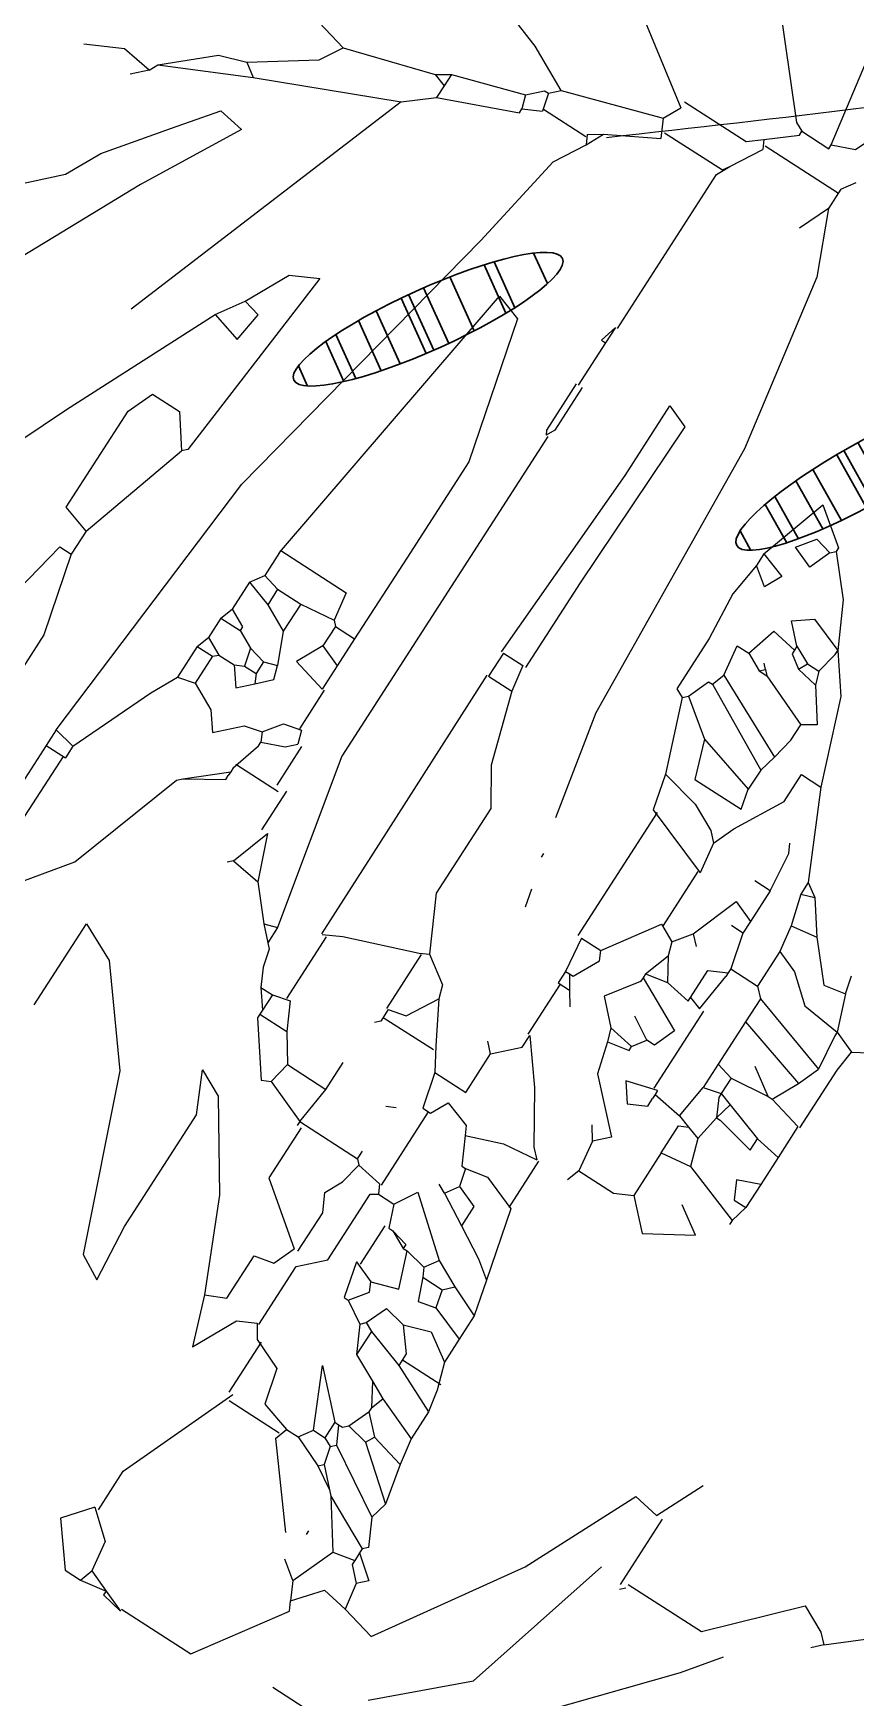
# Model space of a CAD drawing. Header units: metres. Extents: x 1769 to 3632, y 809 to 2652.
# Drawn here: x 2738.7704 to 2738.8805, y 1806.1554 to 1806.3781 of the extents above; entities that cross this region are included whole.
import ezdxf

# ---------------------------------------------------------------- set-up
doc = ezdxf.new("R2010")
doc.units = ezdxf.units.M
doc.header["$LTSCALE"] = 10
doc.layers.add('A-ELEV0', color=7, linetype='Continuous')
doc.layers.add('L-PLNT', color=66, linetype='Continuous')
doc.layers.add('Vegetation - Trees', color=64, linetype='Continuous', lineweight=30)

# ---------------------------------------------------------------- blocks, each defined once
blk = doc.blocks.new('*U112')
at = {"layer": 'Vegetation - Trees'}
for p, q in [((-5.13, 11.36), (-3.23, 12.04)), ((-4.99, 8.06), (-1.24, 9.4)), ((-4.81, 6.96), (-0.69, 8.43)), ((-4.3, 4.62), (0.4, 6.3)), ((-3.82, 2.85), (1.15, 4.62)), ((-3.82, 2.85), (1.15, 4.62)), ((-3.07, 0.42), (2.11, 2.27)), ((-2.84, -0.28), (2.37, 1.58)), ((-2.84, -0.28), (2.37, 1.58)), ((-2.34, -1.67), (2.87, 0.19)), ((-1.39, -4.07), (3.65, -2.26)), ((-0.03, -7.06), (4.49, -5.44)), ((0.4, -7.9), (4.69, -6.36)), ((2.32, -11.02), (5.18, -10)), ((4.49, -12.56), (4.49, -12.56))]:
    blk.add_line(p, q, dxfattribs=at)
at = {"layer": 'Vegetation - Trees', "extrusion": (0, 0, -1)}
blk.add_ellipse((0, 0), major_axis=(4.49, -12.56), ratio=0.207464, dxfattribs=at)
blk = doc.blocks.new('*U111')
at = {"layer": 'Vegetation - Trees'}
for p, q in [((-5.13, 11.36), (-3.23, 12.04)), ((-4.99, 8.06), (-1.24, 9.4)), ((-4.81, 6.96), (-0.69, 8.43)), ((-4.3, 4.62), (0.4, 6.3)), ((-3.82, 2.85), (1.15, 4.62)), ((-3.82, 2.85), (1.15, 4.62)), ((-3.07, 0.42), (2.11, 2.27)), ((-2.84, -0.28), (2.37, 1.58)), ((-2.84, -0.28), (2.37, 1.58)), ((-2.34, -1.67), (2.87, 0.19)), ((-1.39, -4.07), (3.65, -2.26)), ((-0.03, -7.06), (4.49, -5.44)), ((0.4, -7.9), (4.69, -6.36)), ((2.32, -11.02), (5.18, -10)), ((4.49, -12.56), (4.49, -12.56))]:
    blk.add_line(p, q, dxfattribs=at)
at = {"layer": 'Vegetation - Trees', "extrusion": (0, 0, -1)}
blk.add_ellipse((0, 0), major_axis=(4.49, -12.56), ratio=0.207464, dxfattribs=at)
blk = doc.blocks.new('JUNCO PLANTA')
at = {"layer": 'L-PLNT', "color": 61}
blk.add_spline([(1270.5584, 198.2947), (1270.63604, 198.37775), (1270.74545, 198.44085)], degree=3, dxfattribs=at)
at = {"layer": 'L-PLNT', "color": 39, "true_color": 0x473624, "extrusion": (0, 0, -1)}
for name, p, xscale, yscale, zscale, rotation in [('*U112', (-1270.5428, 198.33855), -0.001213067589155066, 0.001213067589155066, 0.001213067589155066, 261.7256869623004), ('*U111', (-1270.53102, 198.28906), -0.001213067589117766, 0.001213067589117766, 0.001213067589117766, 256.8232461194222)]:
    blk.add_blockref(name, p, dxfattribs=dict(at, xscale=xscale, yscale=yscale, zscale=zscale, rotation=rotation))
blk = doc.blocks.new('GARRA DE LEON')
at = {"layer": 'L-PLNT', "color": 65, "linetype": 'Continuous'}
for p, q in [((1271.0781, 334.6905), (1271.1029, 334.7194)), ((1271.0781, 334.6905), (1271.0698, 334.6822)), ((1271.0864, 334.6822), (1271.0781, 334.6905)), ((1271.0988, 334.6573), (1271.0864, 334.6822)), ((1271.0284, 334.5911), (1271.0988, 334.6573)), ((1270.987, 334.5952), (1271.0201, 334.6201)), ((1270.8503, 334.4751), (1270.987, 334.5952)), ((1271.0284, 334.5124), (1271.0284, 334.5911)), ((1271.0946, 334.5), (1271.1402, 334.5207)), ((1271.0242, 334.5124), (1271.0201, 334.5082)), ((1271.0946, 334.5062), (1271.0242, 334.5062)), ((1271.0988, 334.4751), (1271.0946, 334.5)), ((1270.8793, 334.442), (1271.0284, 334.4834)), ((1270.9911, 334.4254), (1271.0988, 334.4751)), ((1270.813, 334.3716), (1270.8793, 334.442)), ((1271.5419, 334.4213), (1271.5543, 334.442)), ((1270.8627, 334.3426), (1270.9911, 334.4254)), ((1271.3555, 334.413), (1271.3721, 334.4171)), ((1271.397, 334.4171), (1271.3721, 334.4171)), ((1271.3721, 334.4047), (1271.3721, 334.4171)), ((1271.397, 334.4171), (1271.3887, 334.3964)), ((1271.4259, 334.4171), (1271.397, 334.4171)), ((1271.4301, 334.3923), (1271.4259, 334.4171)), ((1271.4591, 334.4171), (1271.4259, 334.4171)), ((1271.4591, 334.4192), (1271.5212, 334.4192)), ((1271.4674, 334.384), (1271.4591, 334.4171)), ((1271.5212, 334.4192), (1271.5419, 334.4213)), ((1271.5502, 334.4006), (1271.5419, 334.4213)), ((1270.7758, 334.4006), (1270.7758, 334.2929)), ((1271.3555, 334.413), (1271.3514, 334.413)), ((1271.3763, 334.355), (1271.3555, 334.413)), ((1271.3887, 334.3964), (1271.3721, 334.4047)), ((1271.4922, 334.3964), (1271.5129, 334.4047)), ((1271.5378, 334.326), (1271.5129, 334.4047)), ((1271.546, 334.4006), (1271.5129, 334.4047)), ((1271.5502, 334.4006), (1271.546, 334.4006)), ((1271.5543, 334.3633), (1271.5502, 334.4006)), ((1271.5833, 334.3882), (1271.5502, 334.4006)), ((1271.3017, 334.3509), (1271.3265, 334.3923)), ((1271.3265, 334.3923), (1271.3431, 334.3674)), ((1271.4259, 334.355), (1271.4177, 334.3923)), ((1271.4177, 334.3923), (1271.4301, 334.3923)), ((1271.4425, 334.355), (1271.4301, 334.3923)), ((1271.4674, 334.384), (1271.4922, 334.3964)), ((1271.5129, 334.326), (1271.4922, 334.3964)), ((1271.5792, 334.3674), (1271.5833, 334.3882)), ((1271.5833, 334.3882), (1271.5999, 334.384)), ((1271.4632, 334.3426), (1271.4674, 334.3799)), ((1271.4674, 334.3799), (1271.4674, 334.384)), ((1271.4674, 334.3799), (1271.4839, 334.355)), ((1271.3721, 334.326), (1271.3763, 334.355)), ((1271.4011, 334.3467), (1271.3763, 334.355)), ((1271.4259, 334.3509), (1271.4425, 334.355)), ((1271.4259, 334.3509), (1271.4259, 334.355)), ((1271.4466, 334.3426), (1271.4425, 334.355)), ((1271.575, 334.3385), (1271.5543, 334.3633)), ((1271.6123, 334.3385), (1271.5792, 334.3674)), ((1270.871, 334.3095), (1270.8627, 334.3426)), ((1271.3265, 334.326), (1271.3017, 334.3509)), ((1271.4011, 334.3467), (1271.4259, 334.3509)), ((1271.4052, 334.3343), (1271.4011, 334.3467)), ((1271.4425, 334.3426), (1271.4259, 334.3509)), ((1271.4425, 334.326), (1271.4466, 334.3426)), ((1271.4466, 334.3426), (1271.4425, 334.3426)), ((1271.4632, 334.3426), (1271.4466, 334.3426)), ((1271.4674, 334.326), (1271.4632, 334.3426)), ((1271.3183, 334.3095), (1271.3265, 334.326)), ((1271.3721, 334.326), (1271.3265, 334.326)), ((1271.3721, 334.326), (1271.4011, 334.326)), ((1271.4011, 334.326), (1271.4052, 334.3343)), ((1271.4094, 334.3219), (1271.4052, 334.3343)), ((1271.4094, 334.3219), (1271.4425, 334.326)), ((1271.4674, 334.326), (1271.4425, 334.326)), ((1271.5129, 334.326), (1271.4674, 334.326)), ((1271.5378, 334.326), (1271.5129, 334.326)), ((1271.546, 334.3177), (1271.5378, 334.326)), ((1271.5833, 334.3177), (1271.575, 334.3385)), ((1271.6082, 334.3136), (1271.6123, 334.3385)), ((1271.6413, 334.3177), (1271.6123, 334.3385)), ((1270.9041, 334.3136), (1270.8959, 334.3053)), ((1270.9207, 334.2929), (1270.9041, 334.3136)), ((1271.4135, 334.2929), (1271.4094, 334.3219)), ((1271.546, 334.2888), (1271.546, 334.3177)), ((1271.5833, 334.3177), (1271.546, 334.3177)), ((1271.6082, 334.3136), (1271.5833, 334.3177)), ((1271.6371, 334.3053), (1271.6082, 334.3136)), ((1271.6371, 334.3053), (1271.6413, 334.3177)), ((1271.6496, 334.3053), (1271.6413, 334.3177)), ((1270.8752, 334.2846), (1270.871, 334.3095)), ((1270.8959, 334.3053), (1270.871, 334.3095)), ((1270.9083, 334.2929), (1270.8959, 334.3053)), ((1270.929, 334.297), (1270.9249, 334.2929)), ((1270.9538, 334.2846), (1270.929, 334.297)), ((1271.3183, 334.2722), (1271.3183, 334.3095)), ((1271.6496, 334.3053), (1271.6371, 334.3053)), ((1271.7282, 334.2681), (1271.6496, 334.3053)), ((1270.8503, 334.2639), (1270.8752, 334.2846)), ((1270.9083, 334.2722), (1270.9124, 334.2929)), ((1270.9124, 334.2929), (1270.9083, 334.2929)), ((1270.9166, 334.2929), (1270.9124, 334.2929)), ((1270.9207, 334.2929), (1270.9166, 334.2929)), ((1270.9249, 334.2929), (1270.9207, 334.2929)), ((1270.9497, 334.2432), (1270.9249, 334.2929)), ((1270.9538, 334.2846), (1270.9704, 334.2888)), ((1270.9911, 334.2225), (1270.9538, 334.2846)), ((1271.0077, 334.2432), (1270.9704, 334.2888)), ((1271.0077, 334.2805), (1270.9704, 334.2888)), ((1271.0159, 334.2474), (1271.0077, 334.2805)), ((1271.0325, 334.2763), (1271.0077, 334.2805)), ((1271.3597, 334.2805), (1271.3473, 334.2681)), ((1271.4011, 334.2391), (1271.3597, 334.2805)), ((1271.3928, 334.2763), (1271.4011, 334.2929)), ((1271.4011, 334.2929), (1271.4094, 334.2929)), ((1271.4177, 334.2929), (1271.4094, 334.2639)), ((1271.4135, 334.2929), (1271.4094, 334.2929)), ((1271.4177, 334.2929), (1271.4135, 334.2929)), ((1271.5005, 334.2888), (1271.4177, 334.2888)), ((1271.5005, 334.2846), (1271.5378, 334.2888)), ((1271.5046, 334.2722), (1271.5005, 334.2846)), ((1271.5336, 334.2722), (1271.5419, 334.2888)), ((1271.5419, 334.2888), (1271.5378, 334.2888)), ((1271.546, 334.2888), (1271.5419, 334.2888)), ((1271.5792, 334.2805), (1271.546, 334.2888)), ((1271.5792, 334.2805), (1271.5792, 334.2681)), ((1271.5916, 334.2805), (1271.5792, 334.2805)), ((1271.5999, 334.2598), (1271.5916, 334.2805)), ((1271.6247, 334.2805), (1271.5916, 334.2805)), ((1271.6247, 334.2805), (1271.6247, 334.2639)), ((1271.6247, 334.2805), (1271.662, 334.2763)), ((1270.7613, 334.2142), (1270.842, 334.2681)), ((1270.842, 334.2681), (1270.8503, 334.2639)), ((1270.8669, 334.2556), (1270.9083, 334.2722)), ((1270.9497, 334.2432), (1270.9083, 334.2722)), ((1271.0491, 334.2349), (1271.0325, 334.2763)), ((1271.0615, 334.2763), (1271.0325, 334.2763)), ((1271.0822, 334.2308), (1271.0615, 334.2763)), ((1271.0822, 334.2722), (1271.0615, 334.2763)), ((1271.1071, 334.2639), (1271.0822, 334.2722)), ((1271.0884, 334.2308), (1271.0884, 334.2722)), ((1271.3183, 334.2722), (1271.3059, 334.2681)), ((1271.3473, 334.2681), (1271.3183, 334.2722)), ((1271.3473, 334.2681), (1271.3597, 334.2598)), ((1271.4094, 334.2639), (1271.3928, 334.2763)), ((1271.4715, 334.2763), (1271.4508, 334.2681)), ((1271.4508, 334.2681), (1271.4508, 334.2598)), ((1271.4963, 334.2266), (1271.4715, 334.2763)), ((1271.5046, 334.2474), (1271.5005, 334.2722)), ((1271.5005, 334.2722), (1271.5046, 334.2722)), ((1271.5046, 334.2722), (1271.5336, 334.2722)), ((1271.662, 334.2763), (1271.6703, 334.2722)), ((1271.8069, 334.2391), (1271.7282, 334.2681)), ((1271.7282, 334.2474), (1271.7282, 334.2681)), ((1270.8669, 334.2556), (1270.8503, 334.2639)), ((1270.8669, 334.2556), (1270.8793, 334.2391)), ((1271.1236, 334.2391), (1271.1071, 334.2639)), ((1271.1319, 334.2639), (1271.1071, 334.2639)), ((1271.1443, 334.2308), (1271.1319, 334.2639)), ((1271.1568, 334.2639), (1271.1319, 334.2639)), ((1271.1692, 334.2349), (1271.1568, 334.2639)), ((1271.1899, 334.2556), (1271.1568, 334.2639)), ((1271.2561, 334.2391), (1271.1899, 334.2556)), ((1271.2023, 334.2391), (1271.1899, 334.2556)), ((1271.4301, 334.2308), (1271.4342, 334.2515)), ((1271.4342, 334.2515), (1271.4384, 334.2515)), ((1271.4384, 334.2515), (1271.4508, 334.2598)), ((1271.4425, 334.2266), (1271.4384, 334.2515)), ((1271.4508, 334.2598), (1271.4632, 334.2391)), ((1271.5543, 334.2432), (1271.546, 334.2515)), ((1271.5543, 334.2432), (1271.5999, 334.2598)), ((1270.9124, 334.2432), (1270.9083, 334.2432)), ((1270.9538, 334.2391), (1270.9497, 334.2432)), ((1270.9663, 334.2184), (1270.9538, 334.2391)), ((1270.9704, 334.2225), (1270.9538, 334.2391)), ((1271.0077, 334.2432), (1271.0159, 334.2474)), ((1271.0118, 334.2225), (1271.0077, 334.2432)), ((1271.0325, 334.2308), (1271.0159, 334.2474)), ((1271.0367, 334.2308), (1271.0491, 334.2349)), ((1271.0574, 334.2184), (1271.0491, 334.2349)), ((1271.1153, 334.2142), (1271.1236, 334.2391)), ((1271.1609, 334.2266), (1271.1692, 334.2349)), ((1271.1816, 334.2101), (1271.1692, 334.2349)), ((1271.2189, 334.2101), (1271.2023, 334.2391)), ((1271.2686, 334.2059), (1271.2561, 334.2391)), ((1271.3059, 334.237), (1271.2561, 334.237)), ((1271.3017, 334.2018), (1271.3059, 334.2349)), ((1271.3141, 334.2266), (1271.3059, 334.2349)), ((1271.4301, 334.2308), (1271.4011, 334.2391)), ((1271.5005, 334.2266), (1271.5046, 334.2474)), ((1271.5005, 334.2266), (1271.5253, 334.2349)), ((1271.5253, 334.2349), (1271.5046, 334.2474)), ((1271.5378, 334.2308), (1271.5253, 334.2349)), ((1271.5378, 334.2308), (1271.5543, 334.2432)), ((1271.6537, 334.2225), (1271.6992, 334.2474)), ((1271.6992, 334.2474), (1271.7282, 334.2474)), ((1271.7738, 334.2349), (1271.7655, 334.2225)), ((1271.8028, 334.2142), (1271.7738, 334.2349)), ((1271.8401, 334.2142), (1271.8069, 334.2391)), ((1270.9663, 334.1728), (1270.9, 334.2266)), ((1270.9663, 334.2184), (1270.9704, 334.2225)), ((1270.987, 334.2184), (1270.9704, 334.2225)), ((1270.987, 334.2184), (1270.9911, 334.2225)), ((1271.0077, 334.2142), (1270.9911, 334.2225)), ((1271.0077, 334.2184), (1271.0118, 334.2225)), ((1271.0118, 334.2225), (1271.0325, 334.2308)), ((1271.0367, 334.2308), (1271.0325, 334.2308)), ((1271.0574, 334.2184), (1271.0367, 334.2308)), ((1271.0946, 334.1935), (1271.0822, 334.2308)), ((1271.0946, 334.2308), (1271.0822, 334.2308)), ((1271.1153, 334.2142), (1271.0946, 334.2308)), ((1271.1402, 334.2142), (1271.1443, 334.2308)), ((1271.1609, 334.2266), (1271.1443, 334.2308)), ((1271.1609, 334.2059), (1271.1609, 334.2266)), ((1271.3597, 334.1977), (1271.3141, 334.2266)), ((1271.4425, 334.2266), (1271.4301, 334.2308)), ((1271.4632, 334.2059), (1271.4425, 334.2266)), ((1271.4922, 334.2266), (1271.4632, 334.2059)), ((1271.4963, 334.2266), (1271.4922, 334.2266)), ((1271.5005, 334.2266), (1271.4963, 334.2266)), ((1271.546, 334.2142), (1271.5378, 334.2308)), ((1271.633, 334.2142), (1271.6537, 334.2225)), ((1271.7282, 334.2184), (1271.749, 334.2225)), ((1271.749, 334.2225), (1271.7655, 334.2225)), ((1271.7862, 334.1728), (1271.7655, 334.2225)), ((1270.7613, 334.1397), (1270.7613, 334.2142)), ((1270.9787, 334.1894), (1270.9663, 334.2184)), ((1270.9911, 334.2101), (1270.987, 334.2184)), ((1270.9911, 334.1977), (1270.9911, 334.2101)), ((1271.0077, 334.2101), (1270.9911, 334.2101)), ((1271.0077, 334.2142), (1271.0077, 334.2184)), ((1271.0077, 334.2101), (1271.0077, 334.2142)), ((1271.0449, 334.1728), (1271.0077, 334.2101)), ((1271.0698, 334.1935), (1271.0574, 334.2184)), ((1271.1195, 334.1935), (1271.1153, 334.2142)), ((1271.1609, 334.2059), (1271.1402, 334.2142)), ((1271.1692, 334.2018), (1271.1609, 334.2059)), ((1271.1692, 334.2018), (1271.1816, 334.2101)), ((1271.223, 334.1604), (1271.1816, 334.2101)), ((1271.2354, 334.1811), (1271.2189, 334.2101)), ((1271.2396, 334.2101), (1271.2189, 334.2101)), ((1271.2479, 334.1894), (1271.2396, 334.2101)), ((1271.2644, 334.1852), (1271.2686, 334.2059)), ((1271.4963, 334.1811), (1271.546, 334.2142)), ((1271.546, 334.2163), (1271.604, 334.2163)), ((1271.6288, 334.1521), (1271.604, 334.2184)), ((1271.633, 334.2142), (1271.604, 334.2184)), ((1271.6413, 334.2059), (1271.633, 334.2142)), ((1271.6537, 334.1811), (1271.6413, 334.2059)), ((1271.6723, 334.1687), (1271.6723, 334.2184)), ((1271.6723, 334.2184), (1271.691, 334.2142)), ((1271.7076, 334.1562), (1271.691, 334.2142)), ((1271.7117, 334.2142), (1271.691, 334.2142)), ((1271.7117, 334.2142), (1271.7282, 334.2184)), ((1271.7531, 334.1355), (1271.7117, 334.2142)), ((1271.7655, 334.1397), (1271.7282, 334.2184)), ((1271.8069, 334.1935), (1271.8028, 334.2142)), ((1271.8152, 334.2101), (1271.8028, 334.2142)), ((1271.8152, 334.2101), (1271.8359, 334.2142)), ((1271.8152, 334.1977), (1271.8152, 334.2101)), ((1271.8359, 334.2142), (1271.8401, 334.2142)), ((1271.8815, 334.1935), (1271.8401, 334.2142)), ((1271.8525, 334.1811), (1271.8401, 334.2142)), ((1270.9787, 334.1894), (1270.9911, 334.1977)), ((1270.9911, 334.1977), (1271.0449, 334.1728)), ((1271.0946, 334.1811), (1271.0698, 334.1935)), ((1271.0946, 334.1935), (1271.0698, 334.1935)), ((1271.0988, 334.1852), (1271.0946, 334.1935)), ((1271.0988, 334.1852), (1271.1195, 334.1935)), ((1271.1319, 334.1687), (1271.1402, 334.1935)), ((1271.1402, 334.1935), (1271.1733, 334.1811)), ((1271.1733, 334.1811), (1271.1692, 334.2018)), ((1271.2893, 334.1687), (1271.3017, 334.2018)), ((1271.397, 334.1687), (1271.3597, 334.1977)), ((1271.8069, 334.1935), (1271.8152, 334.1977)), ((1271.8152, 334.1811), (1271.8069, 334.1935)), ((1271.8235, 334.1811), (1271.8152, 334.1977)), ((1271.9146, 334.1645), (1271.8815, 334.1935)), ((1270.9663, 334.1728), (1270.9787, 334.1769)), ((1270.9787, 334.1769), (1270.9787, 334.1894)), ((1270.987, 334.148), (1270.9787, 334.1769)), ((1271.0946, 334.1811), (1271.0988, 334.1852)), ((1271.1071, 334.1604), (1271.0946, 334.1811)), ((1271.1733, 334.1769), (1271.1733, 334.1811)), ((1271.1774, 334.1769), (1271.1733, 334.1769)), ((1271.1816, 334.1604), (1271.1733, 334.1769)), ((1271.1816, 334.1604), (1271.1774, 334.1769)), ((1271.2354, 334.1811), (1271.2479, 334.1894)), ((1271.2354, 334.1811), (1271.2396, 334.1728)), ((1271.2644, 334.1852), (1271.2479, 334.1894)), ((1271.2644, 334.1811), (1271.2644, 334.1852)), ((1271.2893, 334.1687), (1271.2644, 334.1811)), ((1271.4508, 334.1769), (1271.4384, 334.1852)), ((1271.4508, 334.1645), (1271.4508, 334.1769)), ((1271.4632, 334.1687), (1271.4508, 334.1769)), ((1271.4632, 334.1728), (1271.488, 334.1852)), ((1271.488, 334.1852), (1271.4963, 334.1811)), ((1271.4963, 334.1604), (1271.4963, 334.1811)), ((1271.662, 334.1438), (1271.6537, 334.1811)), ((1271.8194, 334.1811), (1271.8152, 334.1811)), ((1271.8235, 334.1562), (1271.8194, 334.1811)), ((1271.8235, 334.1811), (1271.8194, 334.1811)), ((1271.8235, 334.1811), (1271.8401, 334.1645)), ((1271.8401, 334.1645), (1271.8525, 334.1811)), ((1270.9725, 334.119), (1270.9725, 334.1728)), ((1271.1071, 334.1604), (1271.1236, 334.1728)), ((1271.1071, 334.1562), (1271.1071, 334.1604)), ((1271.1236, 334.1728), (1271.1319, 334.1687)), ((1271.1402, 334.148), (1271.1319, 334.1687)), ((1271.1816, 334.1562), (1271.1816, 334.1604)), ((1271.2023, 334.148), (1271.223, 334.1604)), ((1271.2976, 334.1645), (1271.2893, 334.1687)), ((1271.3059, 334.1397), (1271.2976, 334.1645)), ((1271.3638, 334.148), (1271.3845, 334.1687)), ((1271.3845, 334.1687), (1271.397, 334.1687)), ((1271.4508, 334.1666), (1271.397, 334.1666)), ((1271.4632, 334.1645), (1271.4508, 334.1645)), ((1271.4632, 334.1687), (1271.4632, 334.1728)), ((1271.4632, 334.1645), (1271.4632, 334.1687)), ((1271.4963, 334.1604), (1271.4632, 334.1645)), ((1271.7076, 334.1562), (1271.6723, 334.1687)), ((1271.7862, 334.1645), (1271.7862, 334.1728)), ((1271.7904, 334.1687), (1271.7862, 334.1728)), ((1271.7862, 334.1645), (1271.7904, 334.1687)), ((1271.7945, 334.148), (1271.7862, 334.1645)), ((1271.7904, 334.1687), (1271.7945, 334.1645)), ((1271.9105, 334.1604), (1271.8898, 334.1521)), ((1271.9105, 334.1604), (1271.9146, 334.1645)), ((1271.9146, 334.1438), (1271.9105, 334.1604)), ((1271.9187, 334.1645), (1271.9146, 334.1645)), ((1271.9436, 334.1314), (1271.9187, 334.1645)), ((1271.0201, 334.1397), (1270.987, 334.148)), ((1271.1402, 334.148), (1271.1071, 334.1562)), ((1271.1402, 334.1521), (1271.1816, 334.1521)), ((1271.2023, 334.148), (1271.1816, 334.1562)), ((1271.2023, 334.1314), (1271.2023, 334.148)), ((1271.3224, 334.1148), (1271.3224, 334.148)), ((1271.3224, 334.148), (1271.3638, 334.148)), ((1271.3638, 334.148), (1271.3721, 334.1397)), ((1271.6288, 334.1562), (1271.4963, 334.1562)), ((1271.662, 334.1438), (1271.6288, 334.1521)), ((1271.7324, 334.1231), (1271.7076, 334.1562)), ((1271.7945, 334.148), (1271.8235, 334.1562)), ((1271.7945, 334.1355), (1271.7945, 334.148)), ((1271.8898, 334.1521), (1271.898, 334.1314)), ((1270.7675, 334.119), (1270.7592, 334.1397)), ((1270.7633, 334.119), (1270.7592, 334.1397)), ((1271.0325, 334.1107), (1271.0201, 334.1397)), ((1271.1982, 334.1252), (1271.2023, 334.1314)), ((1271.2106, 334.1273), (1271.2023, 334.1314)), ((1271.2106, 334.1293), (1271.2893, 334.1293)), ((1271.2893, 334.1314), (1271.3059, 334.1397)), ((1271.2893, 334.1231), (1271.2893, 334.1314)), ((1271.7282, 334.119), (1271.662, 334.1438)), ((1271.7324, 334.1231), (1271.7531, 334.1314)), ((1271.7531, 334.1355), (1271.7655, 334.1397)), ((1271.7531, 334.1314), (1271.7531, 334.1355)), ((1271.7655, 334.1397), (1271.7945, 334.1355)), ((1271.869, 334.1355), (1271.8525, 334.1273)), ((1271.8773, 334.1107), (1271.869, 334.1355)), ((1271.8773, 334.1107), (1271.9436, 334.1314)), ((1271.898, 334.1314), (1271.9146, 334.1438)), ((1270.7633, 334.0941), (1270.7675, 334.119)), ((1270.7675, 334.119), (1270.7633, 334.119)), ((1270.7758, 334.0983), (1270.7675, 334.119)), ((1270.8669, 334.0734), (1270.9787, 334.119)), ((1271.0325, 334.1148), (1270.9787, 334.1148)), ((1271.1071, 334.1045), (1271.1278, 334.1252)), ((1271.1278, 334.1252), (1271.1982, 334.1252)), ((1271.2147, 334.1024), (1271.2106, 334.1273)), ((1271.3224, 334.1148), (1271.2893, 334.1231)), ((1271.3431, 334.1024), (1271.3224, 334.1148)), ((1271.7282, 334.119), (1271.7324, 334.1231)), ((1271.7324, 334.1107), (1271.7282, 334.119)), ((1271.8525, 334.1273), (1271.8649, 334.1107)), ((1271.0449, 334.1024), (1271.0325, 334.1107)), ((1271.0367, 334.0858), (1271.0449, 334.1024)), ((1271.0449, 334.1045), (1271.1071, 334.1045)), ((1271.194, 334.0983), (1271.2147, 334.1024)), ((1271.2189, 334.0983), (1271.2147, 334.1024)), ((1271.2727, 334.0941), (1271.2769, 334.1024)), ((1271.339, 334.0486), (1271.339, 334.1024)), ((1271.3804, 334.0817), (1271.3431, 334.1024)), ((1271.5088, 334.0983), (1271.4922, 334.1024)), ((1271.7862, 334.1107), (1271.7324, 334.1107)), ((1271.8318, 334.1066), (1271.7862, 334.1107)), ((1271.8649, 334.1107), (1271.8318, 334.1066)), ((1271.8773, 334.1107), (1271.8649, 334.1107)), ((1270.7633, 334.0941), (1270.7758, 334.0983)), ((1270.7633, 334.0776), (1270.7633, 334.0941)), ((1270.8047, 334.0941), (1270.7758, 334.0983)), ((1270.8255, 334.0693), (1270.8047, 334.0941)), ((1270.9953, 334.0651), (1271.0367, 334.0858)), ((1271.0946, 334.0672), (1271.0988, 334.0858)), ((1271.0988, 334.0858), (1271.1195, 334.0941)), ((1271.1195, 334.0983), (1271.1609, 334.0983)), ((1271.1609, 334.0403), (1271.1195, 334.0941)), ((1271.1609, 334.0983), (1271.1774, 334.09)), ((1271.1774, 334.09), (1271.194, 334.0983)), ((1271.2189, 334.0361), (1271.2189, 334.0983)), ((1271.2189, 334.0983), (1271.2272, 334.0983)), ((1271.5419, 334.09), (1271.5378, 334.09)), ((1270.8006, 334.0486), (1270.7633, 334.0776)), ((1270.8255, 334.0693), (1270.8006, 334.0486)), ((1270.8255, 334.0734), (1270.8669, 334.0734)), ((1271.3514, 334.0651), (1271.3804, 334.0817)), ((1271.3928, 334.0776), (1271.3804, 334.0817)), ((1271.4094, 334.0527), (1271.3928, 334.0776)), ((1271.6744, 334.061), (1271.575, 334.0817)), ((1271.0408, 334.0486), (1270.9953, 334.0651)), ((1271.0408, 334.0486), (1271.0491, 334.0672)), ((1271.0491, 334.0672), (1271.0946, 334.0672)), ((1271.3473, 334.0486), (1271.3514, 334.0651)), ((1271.9477, 334.0444), (1271.6744, 334.061)), ((1271.1236, 334.0113), (1271.0408, 334.0486)), ((1271.2147, 334.0403), (1271.1609, 334.0403)), ((1271.2189, 334.0361), (1271.2561, 334.0403)), ((1271.2561, 333.9989), (1271.2561, 334.0403)), ((1271.2561, 334.0403), (1271.2851, 334.0403)), ((1271.3348, 334.0486), (1271.3307, 334.0444)), ((1271.3473, 334.0486), (1271.3348, 334.0486)), ((1271.4052, 334.0465), (1271.3473, 334.0465)), ((1271.3804, 333.9782), (1271.4052, 334.0444)), ((1271.4052, 334.0444), (1271.4094, 334.0527)), ((1271.4591, 334.0279), (1271.4094, 334.0527)), ((1272.1134, 334.0154), (1271.9477, 334.0444)), ((1272.2293, 333.9823), (1272.3867, 334.0486)), ((1271.2189, 334.0361), (1271.2147, 334.0361)), ((1271.2354, 333.9947), (1271.2189, 334.0361)), ((1271.5502, 334.0279), (1271.4591, 334.0279)), ((1271.5833, 334.0072), (1271.5502, 334.0279)), ((1271.1982, 333.9616), (1271.1236, 334.0113)), ((1272.1713, 333.9906), (1272.1134, 334.0154)), ((1271.2313, 333.9865), (1271.2354, 333.9947)), ((1271.2354, 333.9947), (1271.2561, 333.9989)), ((1271.281, 333.9823), (1271.2561, 333.9989)), ((1271.6496, 333.9865), (1271.5833, 334.0072)), ((1272.1921, 333.9906), (1272.2045, 333.9989)), ((1271.2769, 333.9533), (1271.2313, 333.9865)), ((1271.281, 333.9533), (1271.281, 333.9823)), ((1271.3059, 333.9699), (1271.281, 333.9823)), ((1271.6744, 333.9823), (1271.6496, 333.9865)), ((1271.6496, 333.9616), (1271.6496, 333.9865)), ((1271.7655, 333.9854), (1271.6744, 333.9854)), ((1271.6744, 333.9616), (1271.6744, 333.9823)), ((1271.9353, 333.9885), (1271.7655, 333.9854)), ((1271.9436, 333.9668), (1271.9353, 333.9885)), ((1272.1713, 333.9906), (1272.1423, 333.9782)), ((1272.1921, 333.9906), (1272.1713, 333.9906)), ((1272.1879, 333.9119), (1272.1879, 333.9906)), ((1272.2211, 333.9616), (1272.2293, 333.9823)), ((1271.3017, 333.9533), (1271.3059, 333.9699)), ((1271.3721, 333.9657), (1271.3059, 333.9657)), ((1271.3721, 333.9616), (1271.3804, 333.9782)), ((1271.6744, 333.9595), (1271.869, 333.9668)), ((1271.869, 333.9668), (1271.9436, 333.9668)), ((1271.0118, 333.9368), (1270.9994, 333.9595)), ((1270.9994, 333.9595), (1271.0532, 333.9544)), ((1271.0532, 333.9544), (1271.1733, 333.9544)), ((1271.1733, 333.9544), (1271.2106, 333.9368)), ((1271.2106, 333.9368), (1271.1982, 333.9616)), ((1271.281, 333.9533), (1271.2769, 333.9533)), ((1271.2851, 333.9533), (1271.281, 333.9533)), ((1271.3017, 333.9409), (1271.2851, 333.9533)), ((1271.3017, 333.9533), (1271.2851, 333.9533)), ((1271.3017, 333.9409), (1271.3017, 333.9533)), ((1271.4549, 333.9606), (1271.3721, 333.9606)), ((1271.6496, 333.9595), (1271.4549, 333.9606)), ((1271.6744, 333.9616), (1271.6496, 333.9616)), ((1272.2169, 333.9326), (1272.2169, 333.9616)), ((1272.2169, 333.9616), (1272.2211, 333.9616)), ((1272.2211, 333.9616), (1272.4322, 333.9243)), ((1271.1692, 333.8746), (1271.0118, 333.9368)), ((1271.3183, 333.9326), (1271.3017, 333.9409)), ((1271.3348, 333.9285), (1271.3183, 333.9326)), ((1271.3348, 333.9285), (1271.3183, 333.9326)), ((1271.339, 333.9243), (1271.3348, 333.9285)), ((1271.3514, 333.9119), (1271.339, 333.9243)), ((1271.3555, 333.9243), (1271.339, 333.9243)), ((1271.3514, 333.9119), (1271.3555, 333.9243)), ((1271.517, 333.8891), (1271.3555, 333.9243)), ((1272.1921, 333.9078), (1272.2128, 333.9326)), ((1272.2128, 333.9326), (1272.2169, 333.9326)), ((1272.2211, 333.9243), (1272.2169, 333.9326)), ((1272.4115, 333.7587), (1272.2211, 333.9243)), ((1271.3804, 333.8871), (1271.3514, 333.9119)), ((1272.1548, 333.8953), (1272.1838, 333.9119)), ((1272.1817, 333.8953), (1272.1921, 333.9078)), ((1272.1921, 333.9078), (1272.1838, 333.9119)), ((1271.8608, 333.8891), (1271.517, 333.8891)), ((1271.869, 333.8912), (1271.8608, 333.8871)), ((1271.9146, 333.8912), (1271.869, 333.8912)), ((1271.9767, 333.8891), (1272.1423, 333.8891)), ((1272.1423, 333.8891), (1272.1548, 333.8953)), ((1272.1486, 333.8912), (1272.1548, 333.8953)), ((1272.1486, 333.8291), (1272.1486, 333.8912)), ((1272.1817, 333.8291), (1272.1817, 333.8953)), ((1271.2479, 333.8125), (1271.1692, 333.8746)), ((1271.4218, 333.8705), (1271.3804, 333.8871)), ((1271.3845, 333.8581), (1271.3804, 333.8871)), ((1271.8649, 333.885), (1271.8608, 333.8871)), ((1271.9146, 333.885), (1271.8649, 333.885)), ((1271.9601, 333.8871), (1271.9146, 333.8871)), ((1271.9767, 333.8871), (1271.9601, 333.8871)), ((1271.9767, 333.8871), (1271.9601, 333.8829)), ((1271.9601, 333.8829), (1271.9601, 333.8871)), ((1271.3845, 333.8581), (1271.4218, 333.8705)), ((1271.4632, 333.8643), (1271.4218, 333.8643)), ((1271.3845, 333.8581), (1271.3804, 333.8539)), ((1271.4591, 333.8125), (1271.4591, 333.8581)), ((1271.5046, 333.8539), (1271.4632, 333.8539)), ((1271.4963, 333.8415), (1271.5046, 333.8498)), ((1271.517, 333.8457), (1271.5046, 333.8498)), ((1271.5129, 333.8291), (1271.517, 333.8457)), ((1271.5584, 333.8436), (1271.517, 333.8436)), ((1271.488, 333.8208), (1271.4963, 333.8415)), ((1271.4963, 333.8167), (1271.5129, 333.8291)), ((1271.5667, 333.8084), (1271.5584, 333.8415)), ((1271.5833, 333.8415), (1271.5584, 333.8415)), ((1271.5916, 333.8208), (1271.5833, 333.8415)), ((1271.6123, 333.8415), (1271.5833, 333.8415)), ((1271.6992, 333.8415), (1271.6123, 333.8415)), ((1271.6123, 333.8208), (1271.6123, 333.8415)), ((1271.8028, 333.8415), (1271.6992, 333.8415)), ((1271.9353, 333.8084), (1271.8028, 333.8415)), ((1272.1175, 333.7835), (1272.1423, 333.8291)), ((1272.1589, 333.8208), (1272.1423, 333.8291)), ((1272.1589, 333.8208), (1272.1755, 333.8291)), ((1272.2417, 333.7338), (1272.1755, 333.8291)), ((1271.4549, 333.8125), (1271.4839, 333.8208)), ((1271.4839, 333.8208), (1271.488, 333.8208)), ((1271.4963, 333.8167), (1271.488, 333.8208)), ((1271.4922, 333.8001), (1271.4963, 333.8167)), ((1271.5916, 333.8208), (1271.5667, 333.8084)), ((1271.6123, 333.8208), (1271.5916, 333.8208)), ((1271.6164, 333.8167), (1271.6123, 333.8208)), ((1271.6123, 333.7835), (1271.6164, 333.8167)), ((1271.6433, 333.8125), (1271.6164, 333.8167)), ((1272.1299, 333.7297), (1272.1589, 333.8208)), ((1271.2644, 333.7773), (1271.2479, 333.8125)), ((1271.4218, 333.7794), (1271.4508, 333.8125)), ((1271.4218, 333.7794), (1271.4425, 333.8125)), ((1271.4425, 333.8125), (1271.4466, 333.8125)), ((1271.4508, 333.8125), (1271.4466, 333.8125)), ((1271.4549, 333.8125), (1271.4508, 333.8125)), ((1271.4715, 333.7794), (1271.4922, 333.8001)), ((1271.5295, 333.7877), (1271.5419, 333.8001)), ((1271.5419, 333.8001), (1271.5543, 333.796)), ((1271.6433, 333.7421), (1271.6433, 333.8125)), ((1271.9436, 333.7835), (1271.9353, 333.8084)), ((1271.517, 333.7753), (1271.5295, 333.7877)), ((1271.5378, 333.7835), (1271.5295, 333.7877)), ((1271.5378, 333.7711), (1271.5378, 333.7835)), ((1271.5502, 333.7835), (1271.5378, 333.7835)), ((1271.5502, 333.7835), (1271.5543, 333.796)), ((1271.5543, 333.767), (1271.5502, 333.7835)), ((1271.5833, 333.7835), (1271.5543, 333.796)), ((1271.5957, 333.7587), (1271.5833, 333.7835)), ((1271.6123, 333.7835), (1271.5833, 333.7835)), ((1271.6123, 333.7587), (1271.6123, 333.7835)), ((1271.6413, 333.7421), (1271.9436, 333.7835)), ((1272.1009, 333.7753), (1272.1175, 333.7835)), ((1272.1092, 333.7711), (1272.1175, 333.7835)), ((1271.1774, 333.7773), (1271.2644, 333.7773)), ((1271.3059, 333.738), (1271.4177, 333.7753)), ((1271.4177, 333.7753), (1271.4218, 333.7794)), ((1271.488, 333.767), (1271.4715, 333.7794)), ((1271.5336, 333.7628), (1271.517, 333.7753)), ((1271.5336, 333.7628), (1271.5378, 333.7711)), ((1271.5543, 333.767), (1271.5378, 333.7711)), ((1272.0719, 333.7587), (1272.1009, 333.7753)), ((1272.1092, 333.7711), (1272.1009, 333.7753)), ((1272.1072, 333.7256), (1272.1072, 333.7711)), ((1271.5005, 333.7421), (1271.488, 333.767)), ((1271.5336, 333.7463), (1271.5336, 333.7628)), ((1271.5626, 333.7504), (1271.5543, 333.767)), ((1271.604, 333.7338), (1271.5957, 333.7587)), ((1271.6123, 333.7587), (1271.5957, 333.7587)), ((1271.6164, 333.7421), (1271.6123, 333.7587)), ((1271.9767, 333.7421), (1272.0719, 333.7587)), ((1271.4963, 333.7256), (1271.5005, 333.7421)), ((1271.5295, 333.7421), (1271.5005, 333.7421)), ((1271.5295, 333.7421), (1271.5336, 333.7463)), ((1271.5295, 333.7256), (1271.5295, 333.7421)), ((1271.5419, 333.7297), (1271.5336, 333.7463)), ((1271.5626, 333.7297), (1271.5626, 333.7504)), ((1271.5667, 333.7504), (1271.5626, 333.7504)), ((1271.575, 333.7338), (1271.5667, 333.7504)), ((1271.604, 333.7338), (1271.6164, 333.7421)), ((1271.6413, 333.7421), (1271.6164, 333.7421)), ((1271.6744, 333.68), (1271.9767, 333.7421)), ((1271.2561, 333.7007), (1271.3059, 333.738)), ((1271.4715, 333.7131), (1271.4963, 333.7256)), ((1271.5295, 333.7256), (1271.4963, 333.7256)), ((1271.5295, 333.7256), (1271.5419, 333.7297)), ((1271.5626, 333.7297), (1271.5419, 333.7297)), ((1271.5626, 333.7297), (1271.575, 333.7338)), ((1271.604, 333.7338), (1271.575, 333.7338)), ((1272.0968, 333.709), (1272.1051, 333.7256)), ((1272.1217, 333.7214), (1272.1051, 333.7256)), ((1272.1217, 333.7214), (1272.1299, 333.7297)), ((1272.1299, 333.7297), (1272.1507, 333.6883)), ((1271.3928, 333.68), (1271.4715, 333.7131)), ((1272.0637, 333.6386), (1272.0927, 333.709)), ((1272.0927, 333.709), (1272.0968, 333.709)), ((1272.1092, 333.7049), (1272.0968, 333.709)), ((1272.1092, 333.7049), (1272.1217, 333.7173)), ((1272.1217, 333.7173), (1272.1217, 333.7214)), ((1272.0885, 333.6386), (1272.1092, 333.7049)), ((1271.3928, 333.68), (1271.3804, 333.68)), ((1271.3804, 333.6593), (1271.3804, 333.68)), ((1271.397, 333.6593), (1271.3928, 333.68)), ((1271.397, 333.6593), (1271.6744, 333.68)), ((1272.1507, 333.6883), (1272.1755, 333.6179)), ((1271.31, 333.6779), (1271.3804, 333.6779)), ((1271.3804, 333.6593), (1271.31, 333.6593)), ((1271.397, 333.6593), (1271.3804, 333.6593)), ((1271.869, 333.6386), (1271.6744, 333.622)), ((1271.8566, 333.6137), (1271.869, 333.6386)), ((1272.043, 333.6137), (1272.0637, 333.6386)), ((1272.0761, 333.6386), (1272.0637, 333.6386)), ((1272.0803, 333.6262), (1272.0761, 333.6386)), ((1272.0885, 333.6386), (1272.0761, 333.6386)), ((1272.0803, 333.6262), (1272.0885, 333.6386)), ((1271.6744, 333.622), (1271.6703, 333.6179)), ((1272.0554, 333.5433), (1272.0803, 333.6262)), ((1271.4632, 333.6034), (1271.3887, 333.6034)), ((1271.5378, 333.5848), (1271.4632, 333.6034)), ((1271.5626, 333.5848), (1271.6703, 333.6179)), ((1271.6992, 333.5972), (1271.6703, 333.6179)), ((1272.043, 333.6137), (1271.7531, 333.5102)), ((1271.7821, 333.6055), (1271.8111, 333.6096)), ((1271.7904, 333.5765), (1271.7821, 333.6055)), ((1271.8111, 333.6096), (1271.8152, 333.593)), ((1271.8152, 333.593), (1271.8566, 333.6137)), ((1271.9891, 333.4895), (1272.043, 333.6137)), ((1271.6992, 333.5682), (1271.6992, 333.5972)), ((1271.7904, 333.5765), (1271.8152, 333.593)), ((1271.5378, 333.5723), (1271.5378, 333.5848)), ((1271.5626, 333.5848), (1271.5378, 333.5848)), ((1271.5626, 333.5848), (1271.5709, 333.5578)), ((1271.6454, 333.5102), (1271.7904, 333.5765)), ((1271.4549, 333.5558), (1271.5378, 333.5723)), ((1271.5709, 333.5578), (1271.6744, 333.5578)), ((1271.6744, 333.5578), (1271.6992, 333.5682)), ((1272.0347, 333.5309), (1272.0554, 333.5433)), ((1272.0554, 333.5433), (1272.0844, 333.4274)), ((1271.9974, 333.4771), (1272.0347, 333.5309)), ((1271.4922, 333.444), (1271.6454, 333.5102)), ((1271.9436, 333.5061), (1271.8525, 333.4564)), ((1271.9477, 333.4812), (1271.9436, 333.5061)), ((1271.9519, 333.4108), (1271.9891, 333.4895)), ((1271.9974, 333.4771), (1271.9891, 333.4895)), ((1271.9105, 333.4522), (1271.9477, 333.4812)), ((1271.9891, 333.4522), (1271.9974, 333.4771)), ((1271.8525, 333.4564), (1271.6827, 333.3736)), ((1271.8566, 333.4108), (1271.9105, 333.4522)), ((1271.9519, 333.4108), (1271.9891, 333.4522)), ((1271.8235, 333.3943), (1271.8566, 333.4108)), ((1271.9436, 333.4067), (1271.9519, 333.4108)), ((1271.72, 333.2907), (1271.8235, 333.3943)), ((1271.9436, 333.4067), (1271.9312, 333.3943)), ((1271.9436, 333.4067), (1271.9477, 333.3777)), ((1271.9477, 333.3777), (1271.9312, 333.3446))]:
    blk.add_line(p, q, dxfattribs=at)
blk = doc.blocks.new('RPA')
at = {"layer": 'L-PLNT', "rotation": 207.1846337181579}
for name, p, xscale, yscale, zscale in [('JUNCO PLANTA', (1266.13082, 1319.74731), -1.219505756586727, 1.219505756586728, 1.219505756586728), ('GARRA DE LEON', (2564.80717, 1770.43687), -0.1480433124992555, 0.1480433124992555, 0.1480433124992558)]:
    blk.add_blockref(name, p, dxfattribs=dict(at, xscale=xscale, yscale=yscale, zscale=zscale))

msp = doc.modelspace()

# ---------------------------------------------------------------- block references
at = {"layer": 'A-ELEV0', "ltscale": 0.01, "rotation": 29.99800635700696}
msp.add_blockref('RPA', (1259.184, -1140.7268), dxfattribs=at)

doc.saveas('drawing.dxf')
